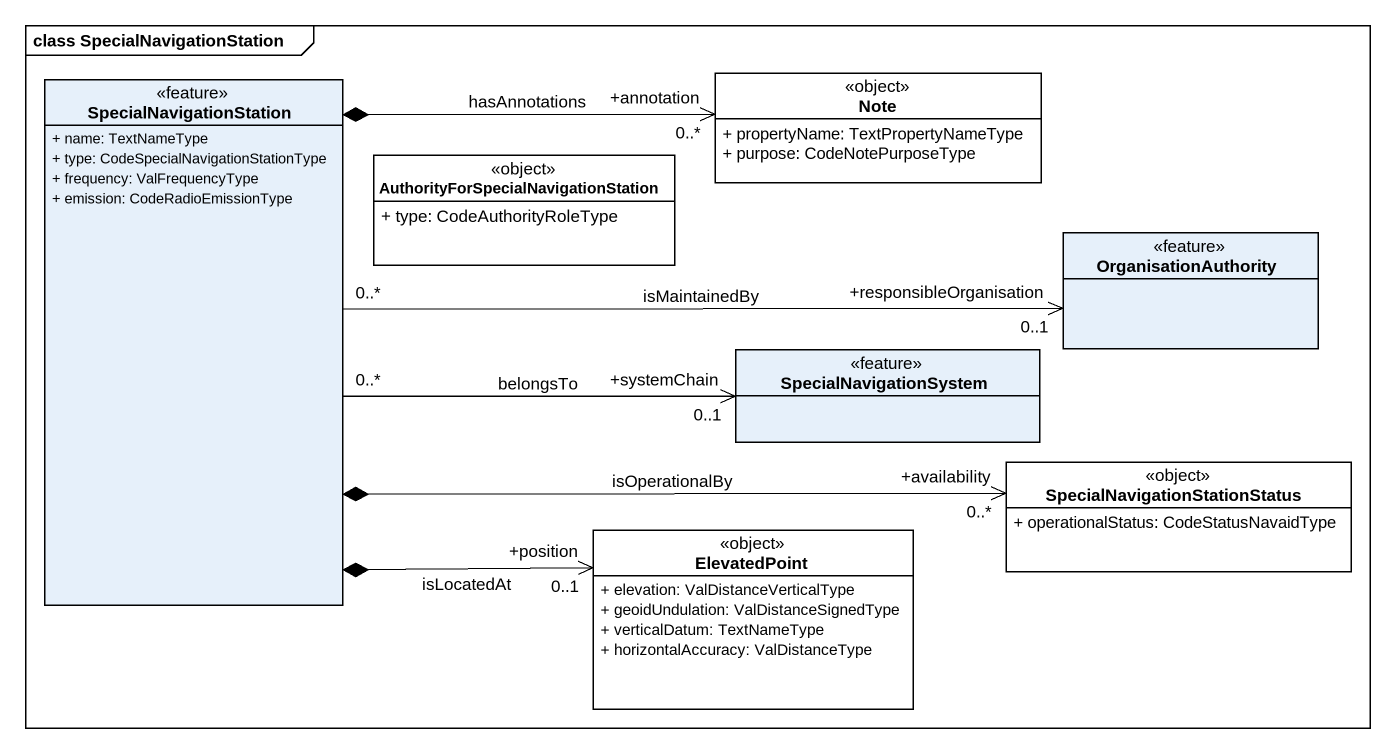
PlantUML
@startuml
mainframe class SpecialNavigationStation
hide circle
hide empty members
skinparam classAttributeIconSize 0
class SpecialNavigationStation <<feature>> {
  + name: TextNameType
  + type: CodeSpecialNavigationStationType
  + frequency: ValFrequencyType
  + emission: CodeRadioEmissionType
}
class "Note" as Note_ <<object>> #FFFFFF {
  + propertyName: TextPropertyNameType
  + purpose: CodeNotePurposeType
}
class "AuthorityForSpecialNavigationStation" as AuthorityForSpecialNavigatio <<object>> #FFFFFF {
  + type: CodeAuthorityRoleType
}
class OrganisationAuthority <<feature>>
class SpecialNavigationSystem <<feature>>
class "SpecialNavigationStationStatus" as SpecialNavigationStationStat <<object>> #FFFFFF {
  + operationalStatus: CodeStatusNavaidType
}
class ElevatedPoint <<object>> #FFFFFF {
  + elevation: ValDistanceVerticalType
  + geoidUndulation: ValDistanceSignedType
  + verticalDatum: TextNameType
  + horizontalAccuracy: ValDistanceType
}
SpecialNavigationStation *-right-> "+annotation\n0..*" Note_ : hasAnnotations
SpecialNavigationStation "0..*" -right-> "+responsibleOrganisation\n0..1" OrganisationAuthority : isMaintainedBy
SpecialNavigationStation "0..*" -right-> "+systemChain\n0..1" SpecialNavigationSystem : belongsTo
SpecialNavigationStation *-right-> "+availability\n0..*" SpecialNavigationStationStat : isOperationalBy
SpecialNavigationStation *-right-> "+position\n0..1" ElevatedPoint : isLocatedAt
@enduml
